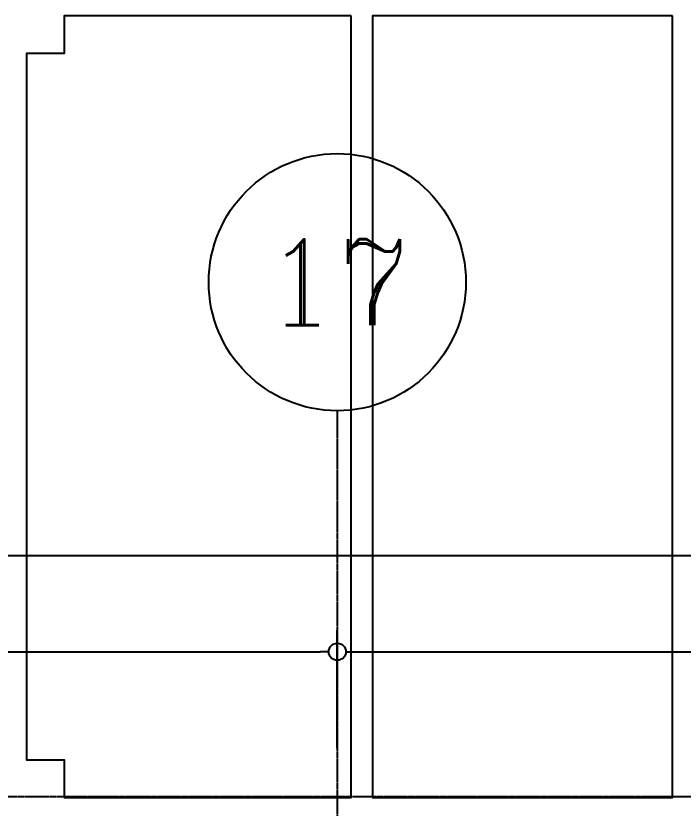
# Model space of a CAD drawing. Extents: x -3450 to 27857, y -1288 to 11880.
# Drawn here: x 13620 to 14243, y 9914 to 10654 of the extents above; entities that cross this region are included whole.
import ezdxf
from ezdxf.enums import TextEntityAlignment as Align

# ---------------------------------------------------------------- set-up
doc = ezdxf.new("R2010")
doc.units = 0
doc.linetypes.add('X-S-FAB-L20$0$COL-CEN-LIN', pattern=[3.25, 2.5, -0.25, 0.25, -0.25])
for name, color, linetype in [('X-S-FAB-L20$0$0-MC', 8, 'Continuous'), ('X-S-FAB-L20$0$0-NC', 8, 'Continuous'), ('X-S-FAB-L20$0$A-BLOCK', 8, 'Continuous'), ('X-S-FAB-L20$0$BLOCK', 8, 'Continuous'), ('X-S-FAB-L20$0$CCL', 8, 'X-S-FAB-L20$0$COL-CEN-LIN'), ('X-S-FAB-L20$0$DIM', 8, 'Continuous'), ('X-S-FAB-L20$0$Steel Frame-188K', 8, 'Continuous')]:
    doc.layers.add(name, color=color, linetype=linetype)
doc.styles.add('X-S-FAB-L20$0$COL-NUM', font='romanc')
doc.styles.add('X-S-FAB-L20$0$DIM', font='', dxfattribs={"width": 0.8})
doc.styles.add('X-S-FAB-L20$0$Gen-Text', font='c2.shx', dxfattribs={"bigfont": 'chinese.shx'})
doc.styles.get('X-S-FAB-L20$0$DIM').set_extended_font_data('MingLiU')
doc.dimstyles.new('X-S-FAB-L20$0$CIRL', dxfattribs={"dimtxt": 50, "dimasz": 25, "dimexe": 16, "dimexo": 0, "dimgap": 6, "dimtad": 1, "dimdsep": 46, "dimtxsty": 'X-S-FAB-L20$0$DIM', "dimblk": 'X-S-FAB-L20$0$_DotBlank', "dimcen": 10, "dimdle": 8, "dimclrd": 256, "dimclre": 256, "dimclrt": 6, "dimadec": 0, "dimazin": 0, "dimtfac": 1, "dimtix": 1, "dimtmove": 2, "dimatfit": 0, "dimldrblk": 'X-S-FAB-L20$0$ARROW', "dimfxl": 1, "dimtolj": 1, "dimarcsym": 0})

# ---------------------------------------------------------------- blocks, each defined once
blk = doc.blocks.new('X-S-FAB-L20$0$cn-y')
at = {"layer": 'X-S-FAB-L20$0$0-MC'}
blk.add_circle((-50, 0), 50, dxfattribs=at)
at = {"layer": 'X-S-FAB-L20$0$0-NC', "style": 'X-S-FAB-L20$0$COL-NUM'}
blk.add_attdef('GRID-Y', text='', height=50, dxfattribs=at).set_placement((-50, 0), align=Align.MIDDLE_CENTER)
blk = doc.blocks.new('X-S-FAB-L20$0$_DotBlank')
at = {"color": 0, "linetype": 'ByBlock', "lineweight": -2}
blk.add_line((-0.5, 0), (-1, 0), dxfattribs=at)
blk.add_circle((0, 0), 0.5, dxfattribs=at)
blk = doc.blocks.new('*D97')
at = {"layer": 'DefPoints', "color": 0, "transparency": 16777216}
for p in [(0, 10870), (-26160, 10780), (0, 10780)]:
    blk.add_point(p, dxfattribs=at)
at = {"layer": 'X-S-FAB-L20$0$DIM', "lineweight": -2, "transparency": 16777216}
for p, q in [((-26160, 10780), (-26160, 10890)), ((0, 10780), (0, 10890)), ((-26144, 10870), (-16, 10870))]:
    blk.add_line(p, q, dxfattribs=at)
at = {"layer": 'X-S-FAB-L20$0$DIM', "lineweight": -2, "transparency": 16777216, "xscale": 16, "yscale": 16, "zscale": 16, "rotation": 180}
blk.add_blockref('X-S-FAB-L20$0$_DotBlank', (-26160, 10870), dxfattribs=at)
at = {"layer": 'X-S-FAB-L20$0$DIM', "lineweight": -2, "transparency": 16777216, "xscale": 16, "yscale": 16, "zscale": 16}
blk.add_blockref('X-S-FAB-L20$0$_DotBlank', (0, 10870), dxfattribs=at)
at = {"layer": 'X-S-FAB-L20$0$DIM', "color": 6, "transparency": 16777216, "insert": (-13080, 10905.01), "char_height": 2.5, "attachment_point": 5, "style": 'X-S-FAB-L20$0$Gen-Text'}
blk.add_mtext('\\A1;{\\H24x;26160}', dxfattribs=at)
blk = doc.blocks.new('X-S-FAB-L20$0$ARROW')
at = {"color": 3}
blk.add_solid([(0, 0), (-2.4, -0.4), (-2.4, 0.4)], dxfattribs=at)
blk = doc.blocks.new('*D113')
at = {"layer": 'DefPoints', "color": 0, "transparency": 16777216}
for p in [(-12240, 10780), (-13440, 10690), (-12240, 10690)]:
    blk.add_point(p, dxfattribs=at)
at = {"layer": 'X-S-FAB-L20$0$DIM', "lineweight": -2, "transparency": 16777216}
for p, q in [((-13440, 10690), (-13440, 10800)), ((-12240, 10690), (-12240, 10800)), ((-13424, 10780), (-12256, 10780))]:
    blk.add_line(p, q, dxfattribs=at)
at = {"layer": 'X-S-FAB-L20$0$DIM', "lineweight": -2, "transparency": 16777216, "xscale": 16, "yscale": 16, "zscale": 16, "rotation": 180}
blk.add_blockref('X-S-FAB-L20$0$_DotBlank', (-13440, 10780), dxfattribs=at)
at = {"layer": 'X-S-FAB-L20$0$DIM', "lineweight": -2, "transparency": 16777216, "xscale": 16, "yscale": 16, "zscale": 16}
blk.add_blockref('X-S-FAB-L20$0$_DotBlank', (-12240, 10780), dxfattribs=at)
at = {"layer": 'X-S-FAB-L20$0$DIM', "color": 6, "transparency": 16777216, "insert": (-12840, 10815.01), "char_height": 2.5, "attachment_point": 5, "style": 'X-S-FAB-L20$0$Gen-Text'}
blk.add_mtext('\\A1;{\\H24x;1200}', dxfattribs=at)
blk = doc.blocks.new('*D114')
at = {"layer": 'DefPoints', "color": 0, "transparency": 16777216}
for p in [(-11040, 10780), (-12240, 10690), (-11040, 10690)]:
    blk.add_point(p, dxfattribs=at)
at = {"layer": 'X-S-FAB-L20$0$DIM', "lineweight": -2, "transparency": 16777216}
for p, q in [((-12240, 10690), (-12240, 10800)), ((-11040, 10690), (-11040, 10800)), ((-12224, 10780), (-11056, 10780))]:
    blk.add_line(p, q, dxfattribs=at)
at = {"layer": 'X-S-FAB-L20$0$DIM', "lineweight": -2, "transparency": 16777216, "xscale": 16, "yscale": 16, "zscale": 16, "rotation": 180}
blk.add_blockref('X-S-FAB-L20$0$_DotBlank', (-12240, 10780), dxfattribs=at)
at = {"layer": 'X-S-FAB-L20$0$DIM', "lineweight": -2, "transparency": 16777216, "xscale": 16, "yscale": 16, "zscale": 16}
blk.add_blockref('X-S-FAB-L20$0$_DotBlank', (-11040, 10780), dxfattribs=at)
at = {"layer": 'X-S-FAB-L20$0$DIM', "color": 6, "transparency": 16777216, "insert": (-11640, 10815.01), "char_height": 2.5, "attachment_point": 5, "style": 'X-S-FAB-L20$0$Gen-Text'}
blk.add_mtext('\\A1;{\\H24x;1200}', dxfattribs=at)
blk = doc.blocks.new('X-S-FAB-L20$0$鋼棚_AAS')
at = {"layer": 'X-S-FAB-L20$0$Steel Frame-188K'}
for points in [[(11337.82, 1625.53), (11070, 1625.53), (11070, 1590.53), (11035, 1590.53), (11035, 930.92), (11070, 930.92), (11070, 895.92), (11337.82, 895.92)], [(11637.82, 1625.53), (11357.82, 1625.53), (11357.82, 895.92), (11637.82, 895.92)]]:
    blk.add_lwpolyline(points, close=True, dxfattribs=at)
blk = doc.blocks.new('X-S-FAB-L20$0$FAB2-L05')
at = {"layer": 'X-S-FAB-L20$0$CCL'}
for p, q in [((-12240, 11005), (-12240, 0)), ((-26880, 10645), (1210, 10645))]:
    blk.add_line(p, q, dxfattribs=at)
at = {"layer": 'X-S-FAB-L20$0$A-BLOCK'}
ref = blk.add_blockref('X-S-FAB-L20$0$cn-y', (-12120, 11125), dxfattribs=dict(at, xscale=2.399999999999997, yscale=2.399999999999997, zscale=2.399999999999997))
ref.add_attrib('GRID-Y', '17', dxfattribs={"layer": 'X-S-FAB-L20$0$0-NC', "height": 80, "style": 'X-S-FAB-L20$0$COL-NUM'}).set_placement((-12240, 11125), align=Align.MIDDLE_CENTER)
at = {"layer": 'X-S-FAB-L20$0$DIM'}
for base, p1, p2, picture, middle in [((0, 10870), (-26160, 10780), (0, 10780), '*D97', (-13080, 10905.005)), ((-12240, 10780), (-13440, 10690), (-12240, 10690), '*D113', (-12840, 10815.005)), ((-11040, 10780), (-12240, 10690), (-11040, 10690), '*D114', (-11640, 10815.005))]:
    dim = blk.add_linear_dim(base=base, p1=p1, p2=p2, text='{\\H24x;<>}', dimstyle='X-S-FAB-L20$0$CIRL', override={"dimtxt": 2.5, "dimasz": 16, "dimexe": 20, "dimgap": 5, "dimtxsty": 'X-S-FAB-L20$0$Gen-Text', "dimblk1": 'X-S-FAB-L20$0$_DotBlank', "dimblk2": 'X-S-FAB-L20$0$_DotBlank', "dimsah": 1}, dxfattribs=at)
    dim.commit()
    dim.dimension.update_dxf_attribs({"geometry": picture, "text_midpoint": middle})
blk = doc.blocks.new('X-S-FAB-L20')
at = {"layer": 'X-S-FAB-L20$0$BLOCK'}
blk.add_blockref('X-S-FAB-L20$0$FAB2-L05', (26160, -720), dxfattribs=at)
at = {"layer": 'X-S-FAB-L20$0$Steel Frame-188K'}
blk.add_blockref('X-S-FAB-L20$0$鋼棚_AAS', (2595, 9028.08), dxfattribs=at)

msp = doc.modelspace()

# ---------------------------------------------------------------- block references
msp.add_blockref('X-S-FAB-L20', (0, 0))

doc.saveas('drawing.dxf')
